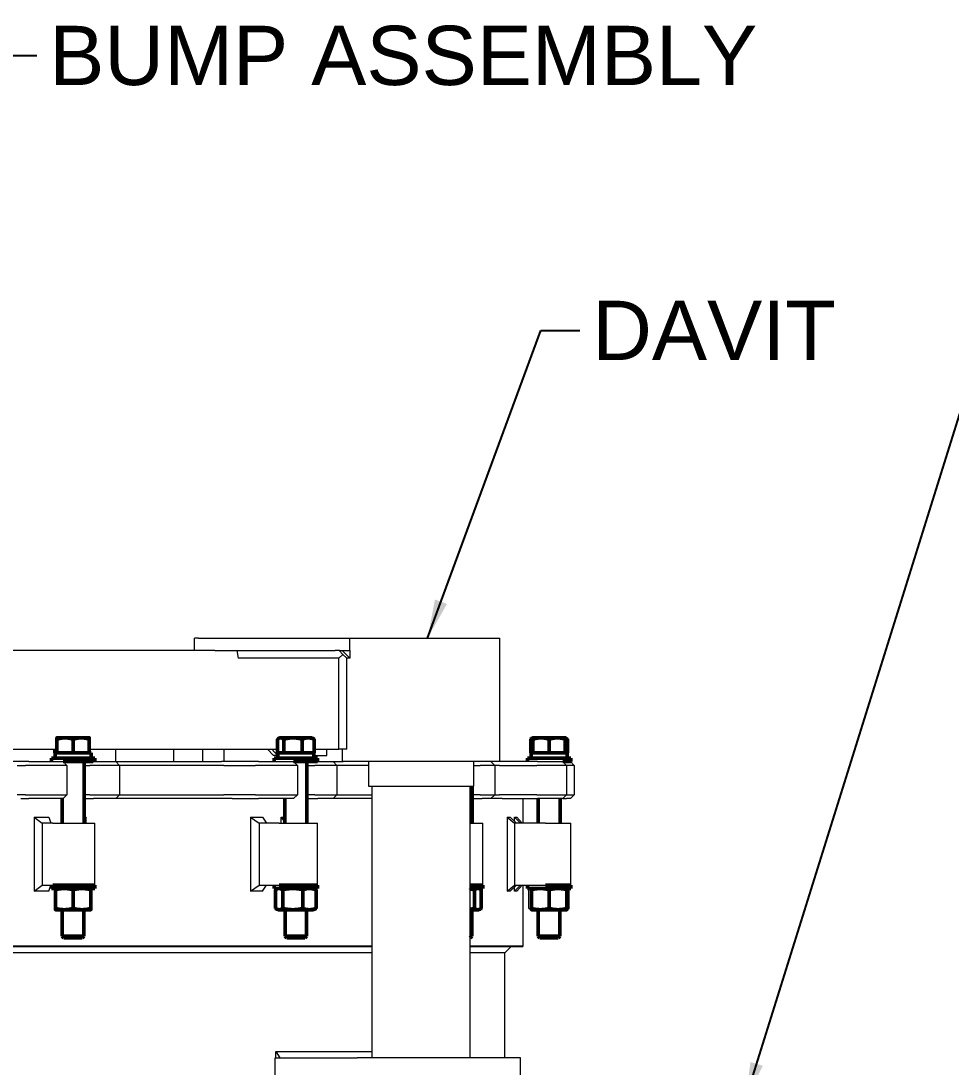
# Model space of a CAD drawing. Header units: inches. Extents: x 20 to 536, y 8 to 344.
# Drawn here: x 424.82 to 462.51, y 123.03 to 165.41 of the extents above; entities that cross this region are included whole.
import ezdxf

# ---------------------------------------------------------------- set-up
doc = ezdxf.new("R2010")
doc.units = ezdxf.units.IN
doc.header["$LTSCALE"] = 16
doc.header["$MEASUREMENT"] = 0
for name, color, linetype, lineweight in [('Symbol', 7, 'Continuous', 25), ('Symbol (ANSI)', 7, 'Continuous', 25), ('Visible (ANSI)', 7, 'Continuous', 50)]:
    doc.layers.add(name, color=color, linetype=linetype, lineweight=lineweight)
doc.styles.add('Standard D-E', font='arial.ttf')
doc.dimstyles.new('Default D-E$7', dxfattribs={"dimscale": 16, "dimtxt": 0.15, "dimasz": 0.098425, "dimexe": 0.125, "dimexo": 0.0625, "dimgap": 0.031496, "dimtad": 0, "dimtih": 1, "dimtoh": 1, "dimrnd": 1e-08, "dimzin": 4, "dimdsep": 46, "dimtxsty": 'Standard D-E', "dimcen": 0.09, "dimdle": 0.393701, "dimclrd": 256, "dimclre": 256, "dimclrt": 256, "dimadec": 0, "dimazin": 1, "dimtfac": 1, "dimtofl": 0, "dimtmove": 0, "dimatfit": 3, "dimfxl": 1, "dimtolj": 1, "dimtzin": 4, "dimlwd": -1, "dimlwe": -1, "dimarcsym": 0})
doc.dimstyles.new('in [mm] D-E NeptuneBenson$7', dxfattribs={"dimscale": 16, "dimtxt": 0.15, "dimasz": 0.098425, "dimexe": 0.125, "dimexo": 0.063, "dimgap": 0.031496, "dimtad": 0, "dimtih": 1, "dimtoh": 1, "dimdec": 4, "dimrnd": 1e-08, "dimzin": 3, "dimdsep": 46, "dimlunit": 5, "dimtxsty": 'Standard D-E', "dimcen": 0.09, "dimdle": 0.393701, "dimclrd": 256, "dimclre": 256, "dimclrt": 256, "dimadec": 1, "dimazin": 1, "dimtfac": 1, "dimtofl": 0, "dimtmove": 0, "dimatfit": 3, "dimfxl": 1, "dimfrac": 1, "dimtolj": 1, "dimtzin": 4, "dimlwd": -1, "dimlwe": -1, "dimarcsym": 0})

msp = doc.modelspace()

# ---------------------------------------------------------------- linework, layer by layer
at = {"layer": 'Visible (ANSI)', "linetype": 'Continuous', "lineweight": 18}
for p, q in [((432.01869, 140.40734), (431.85902, 140.40734)), ((431.85902, 139.90734), (431.85902, 140.40734)), ((432.01869, 140.40734), (437.55845, 140.40734)), ((437.55845, 140.40734), (437.73799, 140.40734)), ((437.73799, 140.40734), (438.15288, 140.40734)), ((438.15288, 140.40734), (438.24523, 140.40734)), ((438.15288, 139.90734), (438.15288, 140.40734)), ((438.24523, 140.40734), (439.06991, 140.40734)), ((439.06991, 140.40734), (443.5321, 140.40734)), ((443.5321, 140.40734), (444.22439, 140.40734)), ((444.22439, 135.40734), (444.22439, 140.40734)), ((432.68411, 139.90734), (409.44003, 139.90734)), ((432.68411, 139.90734), (437.55845, 139.90734)), ((433.57793, 139.90734), (433.63159, 139.59484)), ((437.73799, 139.90734), (437.55845, 139.90734)), ((437.71726, 139.90734), (437.86714, 139.74577)), ((437.73799, 139.90734), (437.84279, 139.90734)), ((437.84279, 139.90734), (438.15404, 139.90734)), ((437.84279, 139.90734), (438.15404, 139.59484)), ((438.15404, 139.90734), (438.15404, 139.59484)), ((437.69929, 139.59484), (433.63159, 139.59484)), ((437.86714, 139.74577), (437.69929, 139.59484)), ((437.69929, 135.90734), (437.69929, 139.59484)), ((438.03499, 139.59484), (437.86714, 139.74577)), ((438.15404, 139.59484), (438.03499, 139.59484)), ((438.03499, 135.90734), (438.03499, 139.59484)), ((422.65326, 135.90734), (426.28121, 135.90734)), ((427.59467, 135.90734), (435.21664, 135.90734)), ((428.65305, 135.90734), (428.65305, 135.40734)), ((431.00062, 135.90734), (431.00062, 135.40734)), ((432.19463, 135.40734), (432.19463, 135.90734)), ((433.05423, 135.40734), (433.05423, 135.90734)), ((435.05436, 135.65734), (434.8196, 135.90734)), ((434.99152, 135.90734), (435.22628, 135.65734)), ((435.22628, 135.65734), (435.05436, 135.65734)), ((435.22628, 135.65734), (435.23337, 135.65734)), ((436.69237, 135.65734), (437.21702, 135.65734)), ((436.7091, 135.90734), (437.69929, 135.90734)), ((437.21702, 135.65734), (437.21702, 135.90734)), ((438.03499, 135.90734), (437.69929, 135.90734)), ((437.84309, 135.90734), (437.84309, 135.40734)), ((424.8231, 135.40734), (424.03747, 135.40734)), ((424.67744, 135.25234), (425.00449, 135.25234)), ((425.15014, 135.40734), (424.8231, 135.40734)), ((426.25454, 135.25234), (425.00449, 135.25234)), ((425.15014, 135.40734), (426.20644, 135.40734)), ((426.20644, 135.40734), (426.4685, 135.40734)), ((426.51793, 135.25234), (426.25454, 135.25234)), ((426.4685, 135.40734), (426.5332, 135.40734)), ((426.6882, 135.25234), (426.51793, 135.25234)), ((426.5332, 135.40734), (426.6882, 135.25234)), ((426.6882, 135.25234), (426.6882, 134.06234)), ((427.38544, 135.25234), (427.61282, 135.25234)), ((427.93898, 135.25234), (427.61282, 135.25234)), ((427.75847, 135.40734), (427.75187, 135.40734)), ((427.75847, 135.40734), (427.88241, 135.40734)), ((427.88241, 135.40734), (428.139, 135.40734)), ((428.19686, 135.25234), (427.93898, 135.25234)), ((428.139, 135.40734), (428.66857, 135.40734)), ((428.82357, 135.25234), (428.19686, 135.25234)), ((428.66857, 135.40734), (432.9553, 135.40734)), ((428.66857, 135.40734), (428.82357, 135.25234)), ((433.04433, 135.25234), (428.82357, 135.25234)), ((428.82357, 135.25234), (428.82357, 134.06234)), ((433.83326, 135.40734), (432.9553, 135.40734)), ((433.04433, 135.25234), (433.71453, 135.25234)), ((433.71453, 135.25234), (434.32917, 135.25234)), ((434.4479, 135.40734), (433.83326, 135.40734)), ((435.71199, 135.25234), (434.32917, 135.25234)), ((434.4479, 135.40734), (435.61639, 135.40734)), ((435.61639, 135.40734), (435.83294, 135.40734)), ((435.92963, 135.25234), (435.71199, 135.25234)), ((435.83294, 135.40734), (435.86867, 135.40734)), ((435.86867, 135.40734), (436.02367, 135.25234)), ((436.02367, 135.25234), (435.92963, 135.25234)), ((436.02367, 135.25234), (436.02367, 134.06234)), ((436.41037, 135.25234), (436.73123, 135.25234)), ((437.08808, 135.25234), (436.73123, 135.25234)), ((436.84996, 135.40734), (436.83755, 135.40734)), ((436.84996, 135.40734), (436.98557, 135.40734)), ((436.98557, 135.40734), (437.19183, 135.40734)), ((437.29538, 135.25234), (437.08808, 135.25234)), ((437.19183, 135.40734), (437.4723, 135.40734)), ((437.6273, 135.25234), (437.29538, 135.25234)), ((437.4723, 135.40734), (437.87635, 135.40734)), ((437.4723, 135.40734), (437.6273, 135.25234)), ((438.90874, 135.25234), (437.6273, 135.25234)), ((437.6273, 135.25234), (437.6273, 134.06234)), ((438.24523, 135.40734), (437.87635, 135.40734)), ((439.06991, 135.40734), (438.24523, 135.40734)), ((438.90874, 135.40734), (438.90874, 134.40734)), ((443.5321, 135.40734), (439.06991, 135.40734)), ((443.15874, 135.40734), (443.15874, 134.40734)), ((443.15874, 135.25234), (443.43058, 135.25234)), ((443.77508, 135.25234), (443.43058, 135.25234)), ((444.22439, 135.40734), (443.5321, 135.40734)), ((443.9068, 135.25234), (443.77508, 135.25234)), ((443.86951, 135.40734), (444.02451, 135.25234)), ((444.02451, 135.25234), (443.9068, 135.25234)), ((444.21107, 135.25234), (444.02451, 135.25234)), ((444.02451, 135.25234), (444.02451, 134.06234)), ((444.21107, 135.25234), (444.78098, 135.25234)), ((444.80789, 135.40734), (444.22439, 135.40734)), ((444.78098, 135.25234), (445.72266, 135.25234)), ((445.74958, 135.40734), (444.80789, 135.40734)), ((446.87475, 135.25234), (445.72266, 135.25234)), ((445.74958, 135.40734), (446.72309, 135.40734)), ((446.72309, 135.40734), (446.7789, 135.40734)), ((446.7789, 135.40734), (446.78077, 135.40734)), ((446.78077, 135.40734), (446.93577, 135.25234)), ((446.93084, 135.25234), (446.87475, 135.25234)), ((446.93577, 135.25234), (446.93084, 135.25234)), ((447.19344, 135.25234), (446.93577, 135.25234)), ((446.93577, 135.25234), (446.93577, 134.06234)), ((447.08861, 135.40734), (447.24361, 135.25234)), ((447.23368, 135.25234), (447.19344, 135.25234)), ((447.24361, 135.25234), (447.23368, 135.25234)), ((447.24361, 135.25234), (447.24361, 134.06234)), ((438.90874, 134.40734), (443.15874, 134.40734)), ((439.04874, 134.40734), (439.04874, 123.40734)), ((443.01874, 134.40734), (443.01874, 123.40734)), ((443.05558, 134.40734), (443.05558, 134.06234)), ((425.00449, 134.06234), (424.67744, 134.06234)), ((425.00449, 134.06234), (426.25454, 134.06234)), ((426.25454, 134.06234), (426.51793, 134.06234)), ((426.51793, 134.06234), (426.6882, 134.06234)), ((426.5332, 133.90734), (426.6882, 134.06234)), ((427.61282, 134.06234), (427.38544, 134.06234)), ((427.61282, 134.06234), (427.93898, 134.06234)), ((427.93898, 134.06234), (428.19686, 134.06234)), ((428.19686, 134.06234), (428.82357, 134.06234)), ((428.66857, 133.90734), (428.82357, 134.06234)), ((428.82357, 134.06234), (433.04433, 134.06234)), ((433.71453, 134.06234), (433.04433, 134.06234)), ((434.32917, 134.06234), (433.71453, 134.06234)), ((434.32917, 134.06234), (435.71199, 134.06234)), ((435.71199, 134.06234), (435.92963, 134.06234)), ((435.86867, 133.90734), (436.02367, 134.06234)), ((435.92963, 134.06234), (436.02367, 134.06234)), ((436.73123, 134.06234), (436.41037, 134.06234)), ((436.73123, 134.06234), (437.08808, 134.06234)), ((437.08808, 134.06234), (437.29538, 134.06234)), ((437.29538, 134.06234), (437.6273, 134.06234)), ((437.4723, 133.90734), (437.6273, 134.06234)), ((437.6273, 134.06234), (439.04874, 134.06234)), ((443.01874, 134.06234), (443.01896, 134.06234)), ((443.01874, 134.0255), (443.05558, 134.06234)), ((443.01896, 134.06234), (443.05558, 134.06234)), ((443.43058, 134.06234), (443.10891, 134.06234)), ((443.43058, 134.06234), (443.77508, 134.06234)), ((443.77508, 134.06234), (443.9068, 134.06234)), ((443.86951, 133.90734), (444.02451, 134.06234)), ((443.9068, 134.06234), (444.02451, 134.06234)), ((444.02451, 134.06234), (444.21107, 134.06234)), ((444.78098, 134.06234), (444.21107, 134.06234)), ((445.72266, 134.06234), (444.78098, 134.06234)), ((445.72266, 134.06234), (446.87475, 134.06234)), ((446.78077, 133.90734), (446.93577, 134.06234)), ((446.87475, 134.06234), (446.93084, 134.06234)), ((446.93084, 134.06234), (446.93577, 134.06234)), ((446.93577, 134.06234), (447.19344, 134.06234)), ((447.08861, 133.90734), (447.24361, 134.06234)), ((447.19344, 134.06234), (447.23368, 134.06234)), ((447.23368, 134.06234), (447.24361, 134.06234)), ((424.8231, 133.90734), (425.15014, 133.90734)), ((426.20644, 133.90734), (425.15014, 133.90734)), ((426.4685, 133.90734), (426.20644, 133.90734)), ((426.5332, 133.90734), (426.4685, 133.90734)), ((427.38544, 133.90734), (427.39907, 133.90734)), ((427.39907, 133.90734), (427.75847, 133.90734)), ((427.88241, 133.90734), (427.75847, 133.90734)), ((428.139, 133.90734), (427.88241, 133.90734)), ((428.66857, 133.90734), (428.139, 133.90734)), ((433.38794, 133.90734), (428.66857, 133.90734)), ((433.38794, 133.90734), (433.83326, 133.90734)), ((433.83326, 133.90734), (434.4479, 133.90734)), ((435.61639, 133.90734), (434.4479, 133.90734)), ((435.83294, 133.90734), (435.61639, 133.90734)), ((435.86867, 133.90734), (435.83294, 133.90734)), ((436.41037, 133.90734), (436.84996, 133.90734)), ((436.98557, 133.90734), (436.84996, 133.90734)), ((437.19183, 133.90734), (436.98557, 133.90734)), ((437.4723, 133.90734), (437.19183, 133.90734)), ((439.04874, 133.90734), (437.4723, 133.90734)), ((443.10891, 133.90734), (443.50808, 133.90734)), ((443.63899, 133.90734), (443.50808, 133.90734)), ((443.77004, 133.90734), (443.63899, 133.90734)), ((443.86951, 133.90734), (443.77004, 133.90734)), ((444.31793, 133.90734), (443.86951, 133.90734)), ((444.31793, 133.90734), (444.80789, 133.90734)), ((444.80789, 133.90734), (445.74958, 133.90734)), ((445.1765, 132.90734), (445.1765, 133.90734)), ((446.72309, 133.90734), (445.74958, 133.90734)), ((446.7789, 133.90734), (446.72309, 133.90734)), ((446.78077, 133.90734), (446.7789, 133.90734)), ((446.78077, 133.90734), (446.92975, 133.90734)), ((447.04018, 133.90734), (446.92975, 133.90734)), ((447.08022, 133.90734), (447.04018, 133.90734)), ((447.08861, 133.90734), (447.08022, 133.90734)), ((425.35854, 133.15724), (425.35854, 130.15744)), ((425.35854, 133.15724), (425.95596, 133.15724)), ((425.35854, 133.15724), (425.68189, 132.90734)), ((425.95596, 133.15724), (426.03734, 132.90734)), ((427.38544, 133.15724), (427.47267, 133.15724)), ((427.47267, 133.15724), (427.38544, 133.00826)), ((427.47267, 132.90734), (427.47267, 133.15724)), ((434.11947, 133.15724), (434.11947, 130.15744)), ((434.11947, 133.15724), (434.61301, 133.15724)), ((434.11947, 133.15724), (434.47727, 132.90734)), ((434.61301, 133.15724), (434.7703, 132.90734)), ((435.37239, 133.15724), (435.51537, 132.93932)), ((435.37239, 132.90734), (435.37239, 133.15724)), ((435.37239, 133.15724), (435.51537, 133.15724)), ((444.52629, 133.15724), (444.52629, 130.15744)), ((444.52629, 133.15724), (444.65319, 133.15724)), ((444.52629, 133.15724), (444.82457, 132.90734)), ((444.65319, 133.15724), (444.89852, 132.90734)), ((444.82533, 133.15724), (445.07217, 132.90734)), ((444.82533, 132.9819), (444.82533, 133.15724)), ((444.82533, 133.15724), (444.91697, 133.15724)), ((444.91697, 133.15724), (445.12846, 132.90734)), ((426.11571, 132.90734), (425.68189, 132.90734)), ((425.68189, 132.90734), (425.68189, 130.40734)), ((426.11571, 132.90734), (427.81294, 132.90734)), ((427.81294, 130.40734), (427.81294, 132.90734)), ((435.29258, 132.90734), (434.47727, 132.90734)), ((434.47727, 132.90734), (434.47727, 130.40734)), ((435.29258, 132.90734), (436.83787, 132.90734)), ((436.83787, 130.40734), (436.83787, 132.90734)), ((443.01874, 132.90734), (443.53641, 132.90734)), ((443.53641, 130.40734), (443.53641, 132.90734)), ((446.07369, 132.90734), (444.82457, 132.90734)), ((444.82457, 132.90734), (444.82457, 130.40734)), ((446.07369, 132.90734), (447.10064, 132.90734)), ((447.10064, 130.40734), (447.10064, 132.90734)), ((425.35854, 130.15744), (425.68189, 130.40734)), ((425.95596, 130.15744), (425.35854, 130.15744)), ((425.68189, 130.40734), (426.11571, 130.40734)), ((425.95596, 130.15744), (426.03734, 130.40734)), ((427.81294, 130.40734), (426.11571, 130.40734)), ((434.11947, 130.15744), (434.47727, 130.40734)), ((434.61301, 130.15744), (434.11947, 130.15744)), ((434.47727, 130.40734), (435.29258, 130.40734)), ((434.61301, 130.15744), (434.7703, 130.40734)), ((436.83787, 130.40734), (435.29258, 130.40734)), ((443.53641, 130.40734), (443.01874, 130.40734)), ((444.52629, 130.15744), (444.82457, 130.40734)), ((444.65319, 130.15744), (444.52629, 130.15744)), ((444.65319, 130.15744), (444.89852, 130.40734)), ((444.82457, 130.40734), (446.07369, 130.40734)), ((444.82533, 130.15744), (445.07217, 130.40734)), ((444.82533, 130.15744), (444.82533, 130.33278)), ((444.91697, 130.15744), (444.82533, 130.15744)), ((444.91697, 130.15744), (445.12846, 130.40734)), ((445.1765, 127.93859), (445.1765, 130.40734)), ((445.40774, 129.45958), (445.40774, 130.21485)), ((445.50663, 130.26672), (445.45995, 130.24495)), ((447.10064, 130.40734), (446.07369, 130.40734)), ((446.94464, 130.26672), (446.99132, 130.24495)), ((447.04353, 129.45958), (447.04353, 130.21485)), ((445.50663, 129.40772), (445.45995, 129.42949)), ((446.94464, 129.40772), (446.99132, 129.42949)), ((388.17384, 127.93859), (439.04874, 127.93859)), ((439.04874, 127.90734), (388.2051, 127.90734)), ((439.04874, 127.65734), (416.67517, 127.65734)), ((443.01874, 127.93859), (445.1765, 127.93859)), ((445.14525, 127.90734), (443.01874, 127.90734)), ((444.42719, 127.65734), (443.01874, 127.65734)), ((444.42719, 127.65734), (444.67719, 127.90734)), ((444.42719, 123.40734), (444.42719, 127.65734)), ((445.14525, 127.90734), (445.1765, 127.93859)), ((435.11867, 123.40734), (438.44331, 123.40734)), ((435.11867, 122.65734), (435.11867, 123.40734)), ((435.14583, 123.65734), (435.31222, 123.40734)), ((435.14583, 123.40734), (435.14583, 123.65734)), ((435.14583, 123.65734), (439.04874, 123.65734)), ((445.06374, 123.40734), (438.44331, 123.40734)), ((445.06374, 122.65734), (445.06374, 123.40734))]:
    msp.add_line(p, q, dxfattribs=at)
at = {"layer": 'Visible (ANSI)'}
for p, q in [((426.28121, 135.76697), (426.28121, 136.31238)), ((426.28194, 136.37097), (426.28194, 136.37097)), ((426.61104, 136.37097), (426.28194, 136.37097)), ((426.28194, 136.37097), (426.28194, 136.37097)), ((426.28267, 135.76697), (426.28267, 136.31238)), ((427.26704, 136.37097), (426.61104, 136.37097)), ((426.93941, 135.76697), (426.93941, 136.31238)), ((427.59394, 136.37097), (427.26704, 136.37097)), ((427.59394, 136.37097), (427.59394, 136.37097)), ((427.59467, 135.76697), (427.59467, 136.31238)), ((435.21664, 135.76697), (435.21664, 136.31238)), ((435.30687, 136.37097), (435.26427, 136.34638)), ((435.34686, 136.37097), (435.30687, 136.37097)), ((435.85021, 136.37097), (435.34686, 136.37097)), ((435.47709, 135.76697), (435.47709, 136.31238)), ((436.46621, 136.37097), (435.85021, 136.37097)), ((436.22332, 135.76697), (436.22332, 136.31238)), ((436.61887, 136.37097), (436.46621, 136.37097)), ((436.61887, 136.37097), (436.66146, 136.34638)), ((436.7091, 135.76697), (436.7091, 136.31238)), ((445.47941, 135.76697), (445.47941, 136.31238)), ((445.56963, 136.37097), (445.52704, 136.34638)), ((445.5689, 135.76697), (445.5689, 136.31238)), ((445.56964, 136.37097), (445.56963, 136.37097)), ((445.89874, 136.37097), (445.56964, 136.37097)), ((445.56964, 136.37097), (445.56964, 136.37097)), ((445.57037, 135.76697), (445.57037, 136.31238)), ((446.55474, 136.37097), (445.89874, 136.37097)), ((446.22711, 135.76697), (446.22711, 136.31238)), ((446.88164, 136.37097), (446.55474, 136.37097)), ((446.88164, 136.37097), (446.92423, 136.34638)), ((446.88164, 136.37097), (446.88164, 136.37097)), ((446.88237, 135.76697), (446.88237, 136.31238)), ((446.97187, 135.76697), (446.97187, 136.31238)), ((426.19171, 135.76697), (426.19171, 135.90734)), ((426.28121, 135.76697), (426.19171, 135.76697)), ((426.20844, 135.76697), (427.66744, 135.76697)), ((426.20844, 135.76697), (426.20844, 135.54797)), ((426.28194, 135.76697), (426.28121, 135.76697)), ((426.28267, 135.76697), (426.28194, 135.76697)), ((426.28194, 135.76697), (426.28194, 135.76697)), ((426.61104, 135.76697), (426.28267, 135.76697)), ((426.93941, 135.76697), (426.61104, 135.76697)), ((427.26704, 135.76697), (426.93941, 135.76697)), ((427.59467, 135.76697), (427.26704, 135.76697)), ((427.59394, 135.76697), (427.59394, 135.76697)), ((427.66744, 135.76697), (427.66744, 135.54797)), ((435.34686, 135.76697), (435.21664, 135.76697)), ((435.23337, 135.76697), (436.69237, 135.76697)), ((435.23337, 135.76697), (435.23337, 135.54797)), ((435.30687, 135.76697), (435.30687, 135.76697)), ((435.47709, 135.76697), (435.34686, 135.76697)), ((435.85021, 135.76697), (435.47709, 135.76697)), ((436.22332, 135.76697), (435.85021, 135.76697)), ((436.46621, 135.76697), (436.22332, 135.76697)), ((436.7091, 135.76697), (436.46621, 135.76697)), ((436.61887, 135.76697), (436.61887, 135.76697)), ((436.69237, 135.76697), (436.69237, 135.54797)), ((445.5689, 135.76697), (445.47941, 135.76697)), ((445.49614, 135.76697), (446.95514, 135.76697)), ((445.49614, 135.76697), (445.49614, 135.54797)), ((445.56964, 135.76697), (445.5689, 135.76697)), ((445.57037, 135.76697), (445.56964, 135.76697)), ((445.56964, 135.76697), (445.56964, 135.76697)), ((445.89874, 135.76697), (445.57037, 135.76697)), ((446.22711, 135.76697), (445.89874, 135.76697)), ((446.55474, 135.76697), (446.22711, 135.76697)), ((446.88237, 135.76697), (446.55474, 135.76697)), ((446.88164, 135.76697), (446.88164, 135.76697)), ((446.97187, 135.76697), (446.88237, 135.76697)), ((446.95514, 135.76697), (446.95514, 135.54797)), ((427.81294, 135.54797), (426.06294, 135.54797)), ((426.06294, 135.40734), (426.06294, 135.54797)), ((426.5332, 135.40734), (427.75187, 135.40734)), ((427.38544, 135.40734), (427.38544, 132.90734)), ((427.81294, 135.40734), (427.81294, 135.54797)), ((436.83787, 135.54797), (435.08787, 135.54797)), ((435.08787, 135.40734), (435.08787, 135.54797)), ((435.86867, 135.40734), (436.83755, 135.40734)), ((436.41037, 135.40734), (436.41037, 132.90734)), ((436.83787, 135.40734), (436.83787, 135.54797)), ((447.10064, 135.54797), (445.35064, 135.54797)), ((445.35064, 135.40734), (445.35064, 135.54797)), ((446.78077, 135.40734), (447.10064, 135.40734)), ((447.10064, 135.40734), (447.10064, 135.54797)), ((443.10891, 134.40734), (443.10891, 132.90734)), ((426.49044, 133.90734), (426.49044, 132.90734)), ((435.51537, 133.90734), (435.51537, 132.90734)), ((445.77814, 133.90734), (445.77814, 132.90734)), ((446.67314, 133.90734), (446.67314, 132.90734)), ((426.06294, 130.26672), (426.06294, 130.40734)), ((426.06294, 130.26672), (427.81294, 130.26672)), ((427.81294, 130.40734), (426.11571, 130.40734)), ((426.21813, 129.45958), (426.21813, 130.21485)), ((426.21894, 130.26672), (426.21894, 130.26672)), ((426.21975, 129.45958), (426.21975, 130.21485)), ((426.93955, 129.45958), (426.93955, 130.21485)), ((427.65694, 130.26672), (427.65694, 130.26672)), ((427.65774, 129.45958), (427.65774, 130.21485)), ((427.81294, 130.26672), (427.81294, 130.40734)), ((435.08787, 130.26672), (435.08787, 130.40734)), ((435.08787, 130.26672), (436.83787, 130.26672)), ((435.14497, 129.45958), (435.14497, 130.21485)), ((435.24387, 130.26672), (435.19718, 130.24495)), ((436.83787, 130.40734), (435.29258, 130.40734)), ((435.43044, 129.45958), (435.43044, 130.21485)), ((436.24833, 129.45958), (436.24833, 130.21485)), ((436.68187, 130.26672), (436.72855, 130.24495)), ((436.78076, 129.45958), (436.78076, 130.21485)), ((436.83787, 130.26672), (436.83787, 130.40734)), ((443.53641, 130.40734), (443.01874, 130.40734)), ((443.01874, 130.26672), (443.53641, 130.26672)), ((443.19631, 129.45958), (443.19631, 130.21485)), ((443.38041, 130.26672), (443.42602, 130.24545)), ((443.47875, 129.45958), (443.47875, 130.21485)), ((443.53641, 130.26672), (443.53641, 130.40734)), ((445.35064, 130.26672), (445.35064, 130.40734)), ((445.35064, 130.26672), (447.10064, 130.26672)), ((445.50583, 129.45958), (445.50583, 130.21485)), ((445.50664, 130.26672), (445.50663, 130.26672)), ((445.50744, 129.45958), (445.50744, 130.21485)), ((447.10064, 130.40734), (446.07369, 130.40734)), ((446.22725, 129.45958), (446.22725, 130.21485)), ((446.94464, 130.26672), (446.94464, 130.26672)), ((446.94544, 129.45958), (446.94544, 130.21485)), ((447.10064, 130.26672), (447.10064, 130.40734)), ((426.21894, 129.40772), (426.57965, 129.40772)), ((426.21894, 129.40772), (426.21894, 129.40772)), ((426.21894, 129.40772), (426.21894, 129.40772)), ((426.50044, 129.40772), (426.50044, 128.33308)), ((426.57965, 129.40772), (427.29865, 129.40772)), ((427.29865, 129.40772), (427.65694, 129.40772)), ((427.37544, 129.40772), (427.37544, 128.33308)), ((427.65694, 129.40772), (427.65694, 129.40772)), ((435.24387, 129.40772), (435.19718, 129.42949)), ((435.24387, 129.40772), (435.28771, 129.40772)), ((435.28771, 129.40772), (435.83939, 129.40772)), ((435.52537, 129.40772), (435.52537, 128.33308)), ((435.83939, 129.40772), (436.51455, 129.40772)), ((436.40037, 129.40772), (436.40037, 128.33308)), ((436.51455, 129.40772), (436.68187, 129.40772)), ((436.68187, 129.40772), (436.72855, 129.42949)), ((443.01874, 129.40772), (443.33753, 129.40772)), ((443.09891, 129.40772), (443.09891, 128.33308)), ((443.33753, 129.40772), (443.38041, 129.40772)), ((443.38041, 129.40772), (443.42602, 129.42898)), ((445.50664, 129.40772), (445.50663, 129.40772)), ((445.50664, 129.40772), (445.86734, 129.40772)), ((445.50664, 129.40772), (445.50664, 129.40772)), ((445.78814, 129.40772), (445.78814, 128.33308)), ((445.86734, 129.40772), (446.58634, 129.40772)), ((446.58634, 129.40772), (446.94464, 129.40772)), ((446.66314, 129.40772), (446.66314, 128.33308)), ((446.94464, 129.40772), (446.94464, 129.40772)), ((426.50044, 128.33308), (427.37544, 128.33308)), ((426.5686, 128.26697), (426.50044, 128.33308)), ((427.30728, 128.26697), (426.5686, 128.26697)), ((427.30728, 128.26697), (427.37544, 128.33308)), ((435.52537, 128.33308), (436.40037, 128.33308)), ((435.59353, 128.26697), (435.52537, 128.33308)), ((436.33221, 128.26697), (435.59353, 128.26697)), ((436.33221, 128.26697), (436.40037, 128.33308)), ((443.01874, 128.33308), (443.09891, 128.33308)), ((443.03075, 128.26697), (443.01874, 128.26697)), ((443.03075, 128.26697), (443.09891, 128.33308)), ((445.78814, 128.33308), (446.66314, 128.33308)), ((445.8563, 128.26697), (445.78814, 128.33308)), ((446.59498, 128.26697), (445.8563, 128.26697)), ((446.59498, 128.26697), (446.66314, 128.33308))]:
    msp.add_line(p, q, dxfattribs=at)
for points, weights in [([(426.28194, 136.37097), (426.2816, 136.37097), (426.28121, 136.31238)], [1, 1.0379548493, 1]), ([(426.28267, 136.31238), (426.28228, 136.37097), (426.28194, 136.37097)], [1, 1.0379548493, 1]), ([(426.61104, 136.37097), (426.45865, 136.37097), (426.28267, 136.31238)], [1, 1.0379548493, 1]), ([(426.93941, 136.31238), (426.76344, 136.37097), (426.61104, 136.37097)], [1, 1.0379548493, 1]), ([(427.26704, 136.37097), (427.11499, 136.37097), (426.93941, 136.31238)], [1, 1.0379548493, 1]), ([(427.59467, 136.31238), (427.41909, 136.37097), (427.26704, 136.37097)], [1, 1.0379548493, 1]), ([(427.59394, 136.37097), (427.59428, 136.37077), (427.59467, 136.31238)], [1.00026380666, 1.03782248436, 1]), ([(435.34686, 136.37097), (435.28643, 136.37097), (435.21664, 136.31238)], [1, 1.0379548493, 1]), ([(435.47709, 136.31238), (435.4073, 136.37097), (435.34686, 136.37097)], [1, 1.0379548493, 1]), ([(435.85021, 136.37097), (435.67704, 136.37097), (435.47709, 136.31238)], [1, 1.0379548493, 1]), ([(436.22332, 136.31238), (436.02337, 136.37097), (435.85021, 136.37097)], [1, 1.0379548493, 1]), ([(436.46621, 136.37097), (436.35348, 136.37097), (436.22332, 136.31238)], [1, 1.0379548493, 1]), ([(436.7091, 136.31238), (436.57893, 136.37097), (436.46621, 136.37097)], [1, 1.0379548493, 1]), ([(436.66146, 136.34638), (436.68432, 136.33318), (436.7091, 136.31238)], [1.01719100565, 1.01315491386, 1]), ([(445.56941, 136.365), (445.52729, 136.35258), (445.47941, 136.31238)], [1.01657159114, 1.02573438582, 1]), ([(445.56964, 136.37097), (445.5693, 136.37097), (445.5689, 136.31238)], [1, 1.0379548493, 1]), ([(445.57037, 136.31238), (445.56998, 136.37097), (445.56964, 136.37097)], [1, 1.0379548493, 1]), ([(445.89874, 136.37097), (445.74634, 136.37097), (445.57037, 136.31238)], [1, 1.0379548493, 1]), ([(446.22711, 136.31238), (446.05113, 136.37097), (445.89874, 136.37097)], [1, 1.0379548493, 1]), ([(446.55474, 136.37097), (446.40268, 136.37097), (446.22711, 136.31238)], [1, 1.0379548493, 1]), ([(446.88237, 136.31238), (446.70679, 136.37097), (446.55474, 136.37097)], [1, 1.0379548493, 1]), ([(446.88164, 136.37097), (446.88198, 136.37077), (446.88237, 136.31238)], [1.00026380666, 1.03782248436, 1]), ([(446.97187, 136.31238), (446.92515, 136.33341), (446.8821, 136.34666)], [1, 1.01329823303, 1.01727786751]), ([(446.92423, 136.34638), (446.94709, 136.33318), (446.97187, 136.31238)], [1.01719100565, 1.01315491386, 1]), ([(426.21894, 130.26672), (426.21857, 130.26672), (426.21813, 130.21485)], [1, 1.0379548493, 1]), ([(426.21975, 130.21485), (426.21931, 130.26672), (426.21894, 130.26672)], [1, 1.0379548493, 1]), ([(426.57965, 130.26672), (426.41262, 130.26672), (426.21975, 130.21485)], [1, 1.0379548493, 1]), ([(426.93955, 130.21485), (426.74668, 130.26672), (426.57965, 130.26672)], [1, 1.0379548493, 1]), ([(427.29865, 130.26672), (427.13199, 130.26672), (426.93955, 130.21485)], [1, 1.0379548493, 1]), ([(427.65774, 130.21485), (427.4653, 130.26672), (427.29865, 130.26672)], [1, 1.0379548493, 1]), ([(427.65694, 130.26672), (427.65731, 130.26654), (427.65774, 130.21485)], [1.00026380666, 1.03782248436, 1]), ([(435.28771, 130.26672), (435.22146, 130.26672), (435.14497, 130.21485)], [1, 1.0379548493, 1]), ([(435.43044, 130.21485), (435.35395, 130.26672), (435.28771, 130.26672)], [1, 1.0379548493, 1]), ([(435.83939, 130.26672), (435.64959, 130.26672), (435.43044, 130.21485)], [1, 1.0379548493, 1]), ([(436.24833, 130.21485), (436.02918, 130.26672), (435.83939, 130.26672)], [1, 1.0379548493, 1]), ([(436.51455, 130.26672), (436.391, 130.26672), (436.24833, 130.21485)], [1, 1.0379548493, 1]), ([(436.78076, 130.21485), (436.6381, 130.26672), (436.51455, 130.26672)], [1, 1.0379548493, 1]), ([(436.72855, 130.24495), (436.7536, 130.23327), (436.78076, 130.21485)], [1.01719100565, 1.01315491386, 1]), ([(443.19631, 130.21485), (443.10339, 130.23686), (443.01874, 130.2493)], [1, 1.01575879852, 1.01843153635]), ([(443.33753, 130.26672), (443.27199, 130.26672), (443.19631, 130.21485)], [1, 1.0379548493, 1]), ([(443.47875, 130.21485), (443.40307, 130.26672), (443.33753, 130.26672)], [1, 1.0379548493, 1]), ([(445.50664, 130.26672), (445.50626, 130.26672), (445.50583, 130.21485)], [1, 1.0379548493, 1]), ([(445.50744, 130.21485), (445.50701, 130.26672), (445.50664, 130.26672)], [1, 1.0379548493, 1]), ([(445.86734, 130.26672), (445.70031, 130.26672), (445.50744, 130.21485)], [1, 1.0379548493, 1]), ([(446.22725, 130.21485), (446.03438, 130.26672), (445.86734, 130.26672)], [1, 1.0379548493, 1]), ([(446.58634, 130.26672), (446.41969, 130.26672), (446.22725, 130.21485)], [1, 1.0379548493, 1]), ([(446.94544, 130.21485), (446.753, 130.26672), (446.58634, 130.26672)], [1, 1.0379548493, 1]), ([(446.94464, 130.26672), (446.94501, 130.26654), (446.94544, 130.21485)], [1.00026380666, 1.03782248436, 1]), ([(426.21813, 129.45958), (426.21857, 129.40772), (426.21894, 129.40772)], [1, 1.0379548493, 1]), ([(426.21894, 129.40772), (426.21931, 129.40772), (426.21975, 129.45958)], [1, 1.0379548493, 1]), ([(426.21975, 129.45958), (426.41262, 129.40772), (426.57965, 129.40772)], [1, 1.0379548493, 1]), ([(426.57965, 129.40772), (426.74668, 129.40772), (426.93955, 129.45958)], [1, 1.0379548493, 1]), ([(426.93955, 129.45958), (427.13199, 129.40772), (427.29865, 129.40772)], [1, 1.0379548493, 1]), ([(427.29865, 129.40772), (427.4653, 129.40772), (427.65774, 129.45958)], [1, 1.0379548493, 1]), ([(427.65774, 129.45958), (427.65731, 129.40789), (427.65694, 129.40772)], [1, 1.03782248436, 1.00026380666]), ([(435.14497, 129.45958), (435.22146, 129.40772), (435.28771, 129.40772)], [1, 1.0379548493, 1]), ([(435.28771, 129.40772), (435.35395, 129.40772), (435.43044, 129.45958)], [1, 1.0379548493, 1]), ([(435.43044, 129.45958), (435.64959, 129.40772), (435.83939, 129.40772)], [1, 1.0379548493, 1]), ([(435.83939, 129.40772), (436.02918, 129.40772), (436.24833, 129.45958)], [1, 1.0379548493, 1]), ([(436.24833, 129.45958), (436.391, 129.40772), (436.51455, 129.40772)], [1, 1.0379548493, 1]), ([(436.51455, 129.40772), (436.6381, 129.40772), (436.78076, 129.45958)], [1, 1.0379548493, 1]), ([(436.78076, 129.45958), (436.7536, 129.44117), (436.72855, 129.42949)], [1, 1.01315491386, 1.01719100565]), ([(443.01874, 129.42513), (443.10339, 129.43758), (443.19631, 129.45958)], [1.01843153635, 1.01575879852, 1]), ([(443.19631, 129.45958), (443.27199, 129.40772), (443.33753, 129.40772)], [1, 1.0379548493, 1]), ([(443.33753, 129.40772), (443.40307, 129.40772), (443.47875, 129.45958)], [1, 1.0379548493, 1]), ([(445.50583, 129.45958), (445.50626, 129.40772), (445.50664, 129.40772)], [1, 1.0379548493, 1]), ([(445.50664, 129.40772), (445.50701, 129.40772), (445.50744, 129.45958)], [1, 1.0379548493, 1]), ([(445.50744, 129.45958), (445.70031, 129.40772), (445.86734, 129.40772)], [1, 1.0379548493, 1]), ([(445.86734, 129.40772), (446.03438, 129.40772), (446.22725, 129.45958)], [1, 1.0379548493, 1]), ([(446.22725, 129.45958), (446.41969, 129.40772), (446.58634, 129.40772)], [1, 1.0379548493, 1]), ([(446.58634, 129.40772), (446.753, 129.40772), (446.94544, 129.45958)], [1, 1.0379548493, 1]), ([(446.94544, 129.45958), (446.94501, 129.40789), (446.94464, 129.40772)], [1, 1.03782248436, 1.00026380666])]:
    msp.add_rational_spline(points, weights, degree=2, dxfattribs=at)
at = {"layer": 'Visible (ANSI)', "linetype": 'Continuous', "lineweight": 18}
for points, weights in [([(445.50639, 130.26143), (445.46022, 130.25044), (445.40774, 130.21485)], [1.01657159114, 1.02573438582, 1]), ([(447.04353, 130.21485), (446.99233, 130.23346), (446.94514, 130.2452)], [1, 1.01329823303, 1.01727786751]), ([(446.99132, 130.24495), (447.01637, 130.23327), (447.04353, 130.21485)], [1.01719100565, 1.01315491386, 1]), ([(445.40774, 129.45958), (445.46022, 129.424), (445.50639, 129.41301)], [1, 1.02573438582, 1.01657159114]), ([(446.94514, 129.42923), (446.99233, 129.44097), (447.04353, 129.45958)], [1.01727786751, 1.01329823303, 1]), ([(447.04353, 129.45958), (447.01637, 129.44117), (446.99132, 129.42949)], [1, 1.01315491386, 1.01719100565])]:
    msp.add_rational_spline(points, weights, degree=2, dxfattribs=at)

# ---------------------------------------------------------------- texts
at = {"layer": 'Symbol', "insert": (425.96877, 165.21553), "char_height": 2.4000001, "width": 28.7012205, "attachment_point": 1, "style": 'Standard D-E'}
msp.add_mtext('\\fArial|b0|i0;BUMP ASSEMBLY', dxfattribs=at)
at = {"layer": 'Symbol (ANSI)', "insert": (447.96928, 154.07731), "char_height": 2.4000001, "width": 9.8762204, "attachment_point": 1, "style": 'Standard D-E'}
msp.add_mtext('\\fArial|b0|i0;DAVIT', dxfattribs=at)

# ---------------------------------------------------------------- leaders
at = {"layer": 'Symbol', "annotation_type": 0, "has_hookline": 1, "hookline_direction": 0, "text_width": 28.42183}
msp.add_leader([(417.91949, 143.87548), (423.89003, 164.01553), (425.46483, 164.01553)], dimstyle='Default D-E$7', override={"dimtad": 0}, dxfattribs=at)
at = {"layer": 'Symbol (ANSI)', "annotation_type": 0, "has_hookline": 1, "hookline_direction": 0}
for points, text_width in [([(454.16456, 121.65734), (467.83578, 165.41303), (469.41058, 165.41303)], 42.20137), ([(441.301, 140.40734), (445.89054, 152.87731), (447.46534, 152.87731)], 9.54761)]:
    msp.add_leader(points, dimstyle='in [mm] D-E NeptuneBenson$7', override={"dimtad": 0}, dxfattribs=dict(at, text_width=text_width))

doc.saveas('drawing.dxf')
